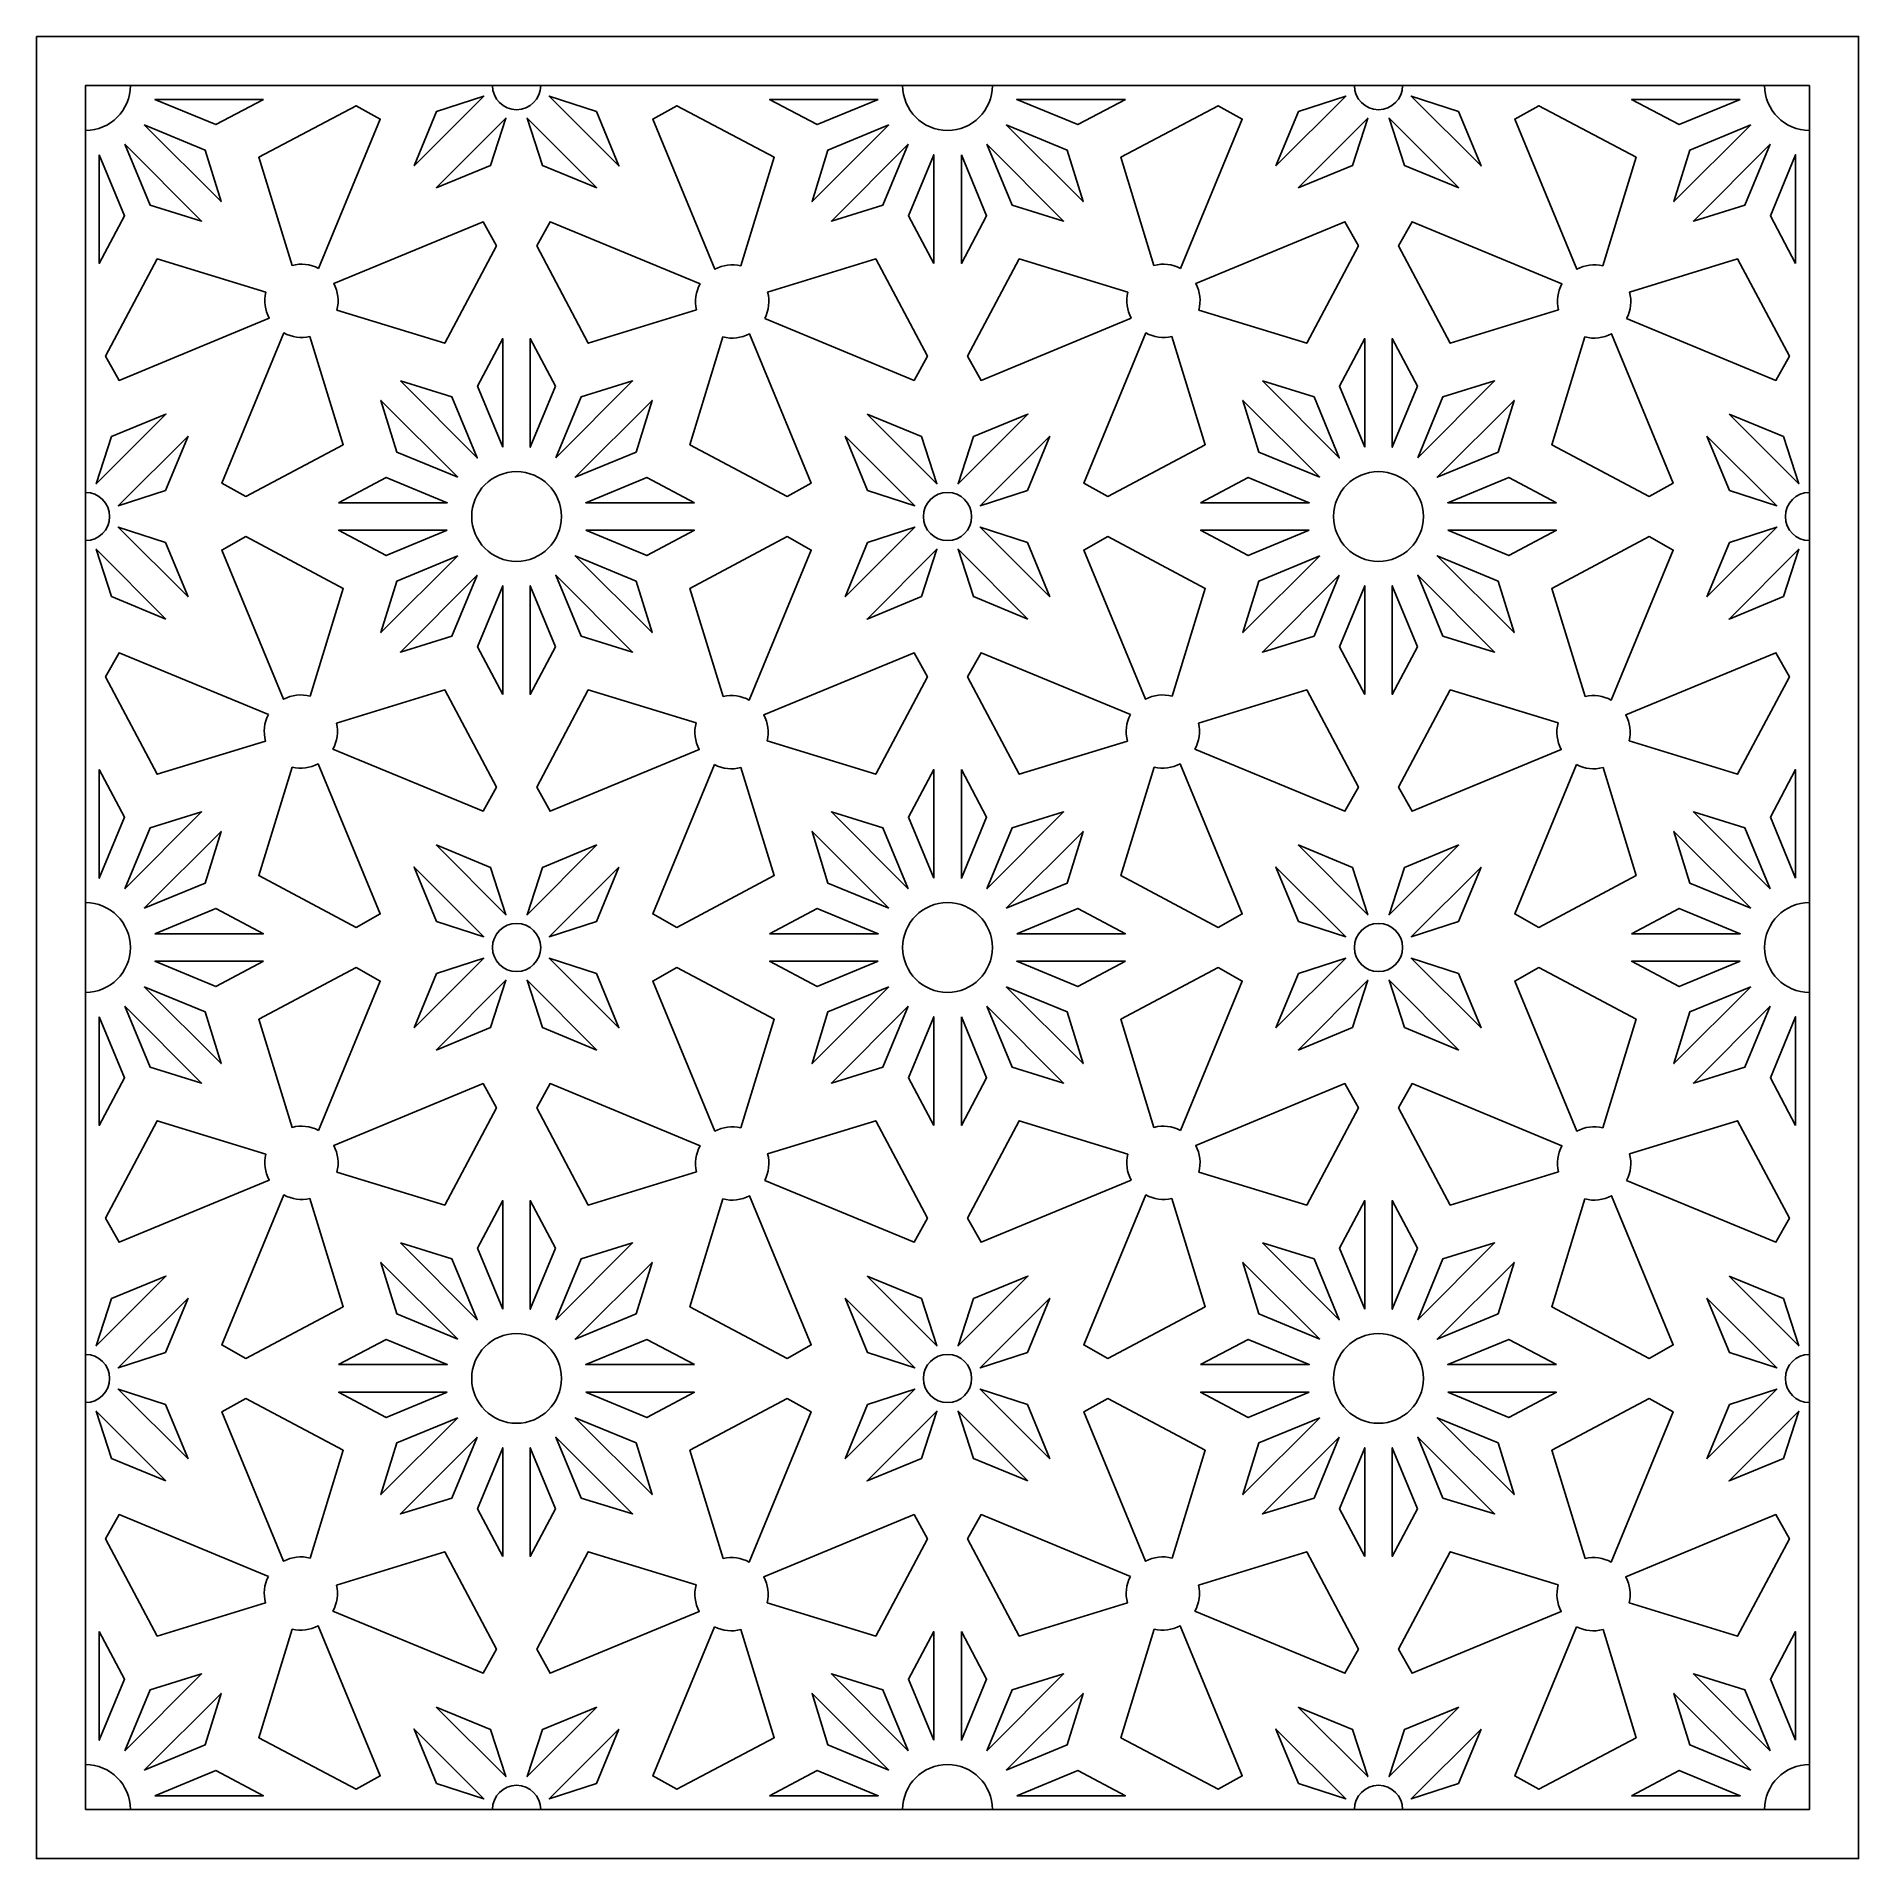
# Model space of a CAD drawing. Header units: millimetres. Extents: x -268 to 1145, y -171 to 1242.
import ezdxf

# ---------------------------------------------------------------- set-up
doc = ezdxf.new("R2010")
doc.units = ezdxf.units.MM
doc.layers.add('Layer 01', color=12, linetype='Continuous', true_color=0xde0000)

msp = doc.modelspace()

# ---------------------------------------------------------------- linework, layer by layer
at = {"layer": 'Layer 01'}
for points in [[(-267.8, 1242.3), (-267.8, -170.7), (1145.2, -170.7), (1145.2, 1242.3)], [(-229.8, -132.6), (1107.1, -132.6), (1107.1, 1204.2), (-229.8, 1204.2)], [(-91.8, 1193.5), (-176, 1193.5), (-128.7, 1173.9)], [(25, 1141.9), (79.1, 1196), (42.5, 1184.1)], [(166.5, 1184.1), (183.9, 1141.9), (129.8, 1196)], [(385, 1193.5), (300.7, 1193.5), (337.6, 1173.9)], [(576.6, 1193.5), (492.4, 1193.5), (539.7, 1173.9)], [(693.4, 1141.9), (747.5, 1196), (710.9, 1184.1)], [(834.9, 1184.1), (852.4, 1141.9), (798.3, 1196)], [(1053.4, 1193.5), (969.1, 1193.5), (1006.1, 1173.9)], [(-184.2, 1173.8), (-124.6, 1114.2), (-136.9, 1154.2)], [(42.1, 1124.8), (96.2, 1178.8), (84.3, 1142.2)], [(166.8, 1124.8), (112.7, 1178.8), (124.6, 1142.2)], [(393.1, 1173.8), (345.8, 1154.2), (333.6, 1114.2)], [(484.2, 1173.8), (543.8, 1114.2), (531.5, 1154.2)], [(710.6, 1124.8), (764.6, 1178.8), (752.7, 1142.2)], [(835.2, 1124.8), (781.1, 1178.8), (793.1, 1142.2)], [(1061.6, 1173.8), (1014.3, 1154.2), (1002, 1114.2)], [(-199.3, 1158.7), (-179.7, 1111.4), (-139.8, 1099.1)], [(408.2, 1158.7), (348.7, 1099.1), (388.6, 1111.4)], [(469.1, 1158.7), (488.7, 1111.4), (528.7, 1099.1)], [(1076.7, 1158.7), (1017.1, 1099.1), (1057.1, 1111.4)], [(-219.1, 1150.5), (-219.1, 1066.3), (-199.5, 1103.2)], [(428, 1066.3), (428, 1150.5), (408.4, 1103.2)], [(449.4, 1150.5), (449.4, 1066.3), (469, 1103.2)], [(1096.4, 1066.3), (1096.4, 1150.5), (1076.8, 1103.2)], [(93.8, 923.7), (93.8, 1008), (74.2, 971)], [(134.7, 971), (115.1, 1008), (115.1, 923.7)], [(762.2, 923.7), (762.2, 1008), (742.6, 971)], [(803.2, 971), (783.6, 1008), (783.6, 923.7)], [(14.4, 975.1), (74, 915.5), (54.4, 962.9)], [(134.9, 915.5), (194.5, 975.1), (154.5, 962.9)], [(682.9, 975.1), (742.5, 915.5), (722.9, 962.9)], [(803.3, 915.5), (862.9, 975.1), (822.9, 962.9)], [(-209.6, 932), (-167.4, 949.5), (-221.5, 895.4)], [(58.9, 900.4), (-0.7, 960), (11.6, 920)], [(197.3, 920), (209.6, 960), (150, 900.4)], [(376.3, 949.5), (430.4, 895.4), (418.5, 932)], [(458.8, 932), (501, 949.5), (446.9, 895.4)], [(727.3, 900.4), (667.8, 960), (680, 920)], [(865.7, 920), (878, 960), (818.4, 900.4)], [(1044.8, 949.5), (1098.8, 895.4), (1086.9, 932)], [(-150.3, 932.3), (-204.4, 878.3), (-167.8, 890.2)], [(359.2, 932.3), (413.3, 878.3), (376.7, 890.2)], [(518.1, 932.3), (464.1, 878.3), (500.7, 890.2)], [(1027.6, 932.3), (1081.7, 878.3), (1045.1, 890.2)], [(-33.5, 880.7), (50.7, 880.7), (3.4, 900.3)], [(242.4, 880.7), (205.5, 900.3), (158.2, 880.7)], [(634.9, 880.7), (719.2, 880.7), (671.9, 900.3)], [(910.9, 880.7), (873.9, 900.3), (826.6, 880.7)], [(-150.3, 807.7), (-204.4, 861.8), (-167.8, 849.8)], [(50.7, 859.3), (-33.5, 859.3), (3.4, 839.7)], [(158.2, 859.3), (205.5, 839.7), (242.4, 859.3)], [(359.2, 807.7), (413.3, 861.8), (376.7, 849.8)], [(518.1, 807.7), (464.1, 861.8), (500.7, 849.8)], [(719.2, 859.3), (634.9, 859.3), (671.9, 839.7)], [(826.6, 859.3), (873.9, 839.7), (910.9, 859.3)], [(1027.6, 807.7), (1081.7, 861.8), (1045.1, 849.8)], [(-167.4, 790.5), (-221.5, 844.6), (-209.6, 808)], [(58.9, 839.6), (11.6, 820), (-0.7, 780)], [(197.3, 820), (150, 839.6), (209.6, 780)], [(418.5, 808), (376.3, 790.5), (430.4, 844.6)], [(501, 790.5), (446.9, 844.6), (458.8, 808)], [(727.3, 839.6), (680, 820), (667.8, 780)], [(865.7, 820), (818.4, 839.6), (878, 780)], [(1086.9, 808), (1044.8, 790.5), (1098.8, 844.6)], [(74, 824.5), (14.4, 764.9), (54.4, 777.2)], [(154.5, 777.2), (194.5, 764.9), (134.9, 824.5)], [(742.5, 824.5), (682.9, 764.9), (722.9, 777.2)], [(822.9, 777.2), (862.9, 764.9), (803.3, 824.5)], [(93.8, 732), (93.8, 816.3), (74.2, 769)], [(134.7, 769), (115.1, 816.3), (115.1, 732)], [(762.2, 732), (762.2, 816.3), (742.6, 769)], [(803.2, 769), (783.6, 816.3), (783.6, 732)], [(-219.1, 673.8), (-219.1, 589.5), (-199.5, 636.8)], [(428, 589.5), (428, 673.8), (408.4, 636.8)], [(449.4, 673.8), (449.4, 589.5), (469, 636.8)], [(1096.4, 589.5), (1096.4, 673.8), (1076.8, 636.8)], [(-199.3, 581.3), (-139.8, 640.9), (-179.7, 628.6)], [(408.2, 581.3), (388.6, 628.6), (348.7, 640.9)], [(469.1, 581.3), (528.7, 640.9), (488.7, 628.6)], [(1076.7, 581.3), (1057.1, 628.6), (1017.1, 640.9)], [(-184.2, 566.2), (-136.9, 585.8), (-124.6, 625.8)], [(393.1, 566.2), (333.6, 625.8), (345.8, 585.8)], [(484.2, 566.2), (531.5, 585.8), (543.8, 625.8)], [(1061.6, 566.2), (1002, 625.8), (1014.3, 585.8)], [(42.1, 615.3), (96.2, 561.2), (84.3, 597.8)], [(166.8, 615.3), (112.7, 561.2), (124.6, 597.8)], [(710.6, 615.3), (764.6, 561.2), (752.7, 597.8)], [(835.2, 615.3), (781.1, 561.2), (793.1, 597.8)], [(42.5, 556), (25, 598.1), (79.1, 544.1)], [(183.9, 598.1), (129.8, 544.1), (166.5, 556)], [(710.9, 556), (693.4, 598.1), (747.5, 544.1)], [(852.4, 598.1), (798.3, 544.1), (834.9, 556)], [(-176, 546.5), (-91.8, 546.5), (-128.7, 566.1)], [(300.7, 546.5), (385, 546.5), (337.6, 566.1)], [(492.4, 546.5), (576.6, 546.5), (539.7, 566.1)], [(969.1, 546.5), (1053.4, 546.5), (1006.1, 566.1)], [(-91.8, 525.1), (-176, 525.1), (-128.7, 505.5)], [(25, 473.5), (79.1, 527.5), (42.5, 515.6)], [(166.5, 515.6), (183.9, 473.5), (129.8, 527.5)], [(385, 525.1), (300.7, 525.1), (337.6, 505.5)], [(576.6, 525.1), (492.4, 525.1), (539.7, 505.5)], [(693.4, 473.5), (747.5, 527.5), (710.9, 515.6)], [(834.9, 515.6), (852.4, 473.5), (798.3, 527.5)], [(1053.4, 525.1), (969.1, 525.1), (1006.1, 505.5)], [(42.1, 456.3), (96.2, 510.4), (84.3, 473.8)], [(166.8, 456.3), (112.7, 510.4), (124.6, 473.8)], [(710.6, 456.3), (764.6, 510.4), (752.7, 473.8)], [(835.2, 456.3), (781.1, 510.4), (793.1, 473.8)], [(-184.2, 505.4), (-124.6, 445.8), (-136.9, 485.8)], [(393.1, 505.4), (345.8, 485.8), (333.6, 445.8)], [(484.2, 505.4), (543.8, 445.8), (531.5, 485.8)], [(1061.6, 505.4), (1014.3, 485.8), (1002, 445.8)], [(-219.1, 482.1), (-219.1, 397.8), (-199.5, 434.8)], [(-199.3, 490.3), (-179.7, 442.9), (-139.8, 430.7)], [(408.2, 490.3), (348.7, 430.7), (388.6, 442.9)], [(428, 397.8), (428, 482.1), (408.4, 434.8)], [(449.4, 482.1), (449.4, 397.8), (469, 434.8)], [(469.1, 490.3), (488.7, 442.9), (528.7, 430.7)], [(1076.7, 490.3), (1017.1, 430.7), (1057.1, 442.9)], [(1096.4, 397.8), (1096.4, 482.1), (1076.8, 434.8)], [(93.8, 255.3), (93.8, 339.5), (74.2, 302.6)], [(134.7, 302.6), (115.1, 339.5), (115.1, 255.3)], [(762.2, 255.3), (762.2, 339.5), (742.6, 302.6)], [(803.2, 302.6), (783.6, 339.5), (783.6, 255.3)], [(14.4, 306.7), (74, 247.1), (54.4, 294.4)], [(134.9, 247.1), (194.5, 306.7), (154.5, 294.4)], [(682.9, 306.7), (742.5, 247.1), (722.9, 294.4)], [(803.3, 247.1), (862.9, 306.7), (822.9, 294.4)], [(58.9, 232), (-0.7, 291.6), (11.6, 251.6)], [(197.3, 251.6), (209.6, 291.6), (150, 232)], [(727.3, 232), (667.8, 291.6), (680, 251.6)], [(865.7, 251.6), (878, 291.6), (818.4, 232)], [(-209.6, 263.6), (-167.4, 281), (-221.5, 227)], [(376.3, 281), (430.4, 227), (418.5, 263.6)], [(458.8, 263.6), (501, 281), (446.9, 227)], [(1044.8, 281), (1098.8, 227), (1086.9, 263.6)], [(-150.3, 263.9), (-204.4, 209.8), (-167.8, 221.7)], [(359.2, 263.9), (413.3, 209.8), (376.7, 221.7)], [(518.1, 263.9), (464.1, 209.8), (500.7, 221.7)], [(1027.6, 263.9), (1081.7, 209.8), (1045.1, 221.7)], [(-33.5, 212.3), (50.7, 212.3), (3.4, 231.9)], [(242.4, 212.3), (205.5, 231.9), (158.2, 212.3)], [(634.9, 212.3), (719.2, 212.3), (671.9, 231.9)], [(910.9, 212.3), (873.9, 231.9), (826.6, 212.3)], [(-150.3, 139.2), (-204.4, 193.3), (-167.8, 181.4)], [(50.7, 190.9), (-33.5, 190.9), (3.4, 171.3)], [(158.2, 190.9), (205.5, 171.3), (242.4, 190.9)], [(359.2, 139.2), (413.3, 193.3), (376.7, 181.4)], [(518.1, 139.2), (464.1, 193.3), (500.7, 181.4)], [(719.2, 190.9), (634.9, 190.9), (671.9, 171.3)], [(826.6, 190.9), (873.9, 171.3), (910.9, 190.9)], [(1027.6, 139.2), (1081.7, 193.3), (1045.1, 181.4)], [(-167.4, 122.1), (-221.5, 176.2), (-209.6, 139.6)], [(58.9, 171.1), (11.6, 151.6), (-0.7, 111.6)], [(197.3, 151.6), (150, 171.1), (209.6, 111.6)], [(418.5, 139.6), (376.3, 122.1), (430.4, 176.2)], [(501, 122.1), (446.9, 176.2), (458.8, 139.6)], [(727.3, 171.1), (680, 151.6), (667.8, 111.6)], [(865.7, 151.6), (818.4, 171.1), (878, 111.6)], [(1086.9, 139.6), (1044.8, 122.1), (1098.8, 176.2)], [(74, 156), (14.4, 96.5), (54.4, 108.7)], [(154.5, 108.7), (194.5, 96.5), (134.9, 156)], [(742.5, 156), (682.9, 96.5), (722.9, 108.7)], [(822.9, 108.7), (862.9, 96.5), (803.3, 156)], [(93.8, 63.6), (93.8, 147.9), (74.2, 100.6)], [(134.7, 100.6), (115.1, 147.9), (115.1, 63.6)], [(762.2, 63.6), (762.2, 147.9), (742.6, 100.6)], [(803.2, 100.6), (783.6, 147.9), (783.6, 63.6)], [(-219.1, 5.3), (-219.1, -78.9), (-199.5, -31.6)], [(428, -78.9), (428, 5.3), (408.4, -31.6)], [(449.4, 5.3), (449.4, -78.9), (469, -31.6)], [(1096.4, -78.9), (1096.4, 5.3), (1076.8, -31.6)], [(-199.3, -87.1), (-139.8, -27.5), (-179.7, -39.8)], [(408.2, -87.1), (388.6, -39.8), (348.7, -27.5)], [(469.1, -87.1), (528.7, -27.5), (488.7, -39.8)], [(1076.7, -87.1), (1057.1, -39.8), (1017.1, -27.5)], [(-184.2, -102.2), (-136.9, -82.6), (-124.6, -42.6)], [(42.1, -53.2), (96.2, -107.2), (84.3, -70.6)], [(166.8, -53.2), (112.7, -107.2), (124.6, -70.6)], [(393.1, -102.2), (333.6, -42.6), (345.8, -82.6)], [(484.2, -102.2), (531.5, -82.6), (543.8, -42.6)], [(710.6, -53.2), (764.6, -107.2), (752.7, -70.6)], [(835.2, -53.2), (781.1, -107.2), (793.1, -70.6)], [(1061.6, -102.2), (1002, -42.6), (1014.3, -82.6)], [(42.5, -112.5), (25, -70.3), (79.1, -124.4)], [(183.9, -70.3), (129.8, -124.4), (166.5, -112.5)], [(710.9, -112.5), (693.4, -70.3), (747.5, -124.4)], [(852.4, -70.3), (798.3, -124.4), (834.9, -112.5)], [(-176, -122), (-91.8, -122), (-128.7, -102.4)], [(300.7, -122), (385, -122), (337.6, -102.4)], [(492.4, -122), (576.6, -122), (539.7, -102.4)], [(969.1, -122), (1053.4, -122), (1006.1, -102.4)]]:
    msp.add_lwpolyline(points, close=True, dxfattribs=at)
for points in [[(-49.1, 1062.4, 0.187987), (-69.6, 1064.7), (-95.4, 1148.6), (-19.8, 1188.6), (-1.2, 1178.2)], [(278.4, 1064.4, 0.184682), (258.3, 1061.8), (210.1, 1178.2), (228.7, 1188.6), (304.3, 1148.6)], [(619.3, 1062.4, 0.187987), (598.8, 1064.7), (573.1, 1148.6), (648.6, 1188.6), (667.3, 1178.2)], [(946.9, 1064.4, 0.184682), (926.7, 1061.8), (878.5, 1178.2), (897.2, 1188.6), (972.7, 1148.6)], [(-34.8, 1030.1, 0.189245), (-37.3, 1050.7), (78.5, 1098.6), (88.9, 1080), (48.8, 1004.4)], [(244.1, 1030.2), (160.1, 1004.4), (120.1, 1080), (130.5, 1098.6), (246.8, 1050.4, 0.185939)], [(633.6, 1030.1, 0.189245), (631.2, 1050.7), (746.9, 1098.6), (757.3, 1080), (717.2, 1004.4)], [(912.5, 1030.2), (828.6, 1004.4), (788.5, 1080), (798.9, 1098.6), (915.2, 1050.4, 0.185939)], [(-89.9, 1044, 0.184682), (-87.3, 1023.9), (-203.8, 975.6), (-214.2, 994.3), (-174.1, 1069.8)], [(296.9, 1023.6, 0.187987), (299.2, 1044.1), (383, 1069.8), (423.1, 994.3), (412.7, 975.6)], [(578.5, 1044, 0.184682), (581.1, 1023.9), (464.7, 975.6), (454.3, 994.3), (494.3, 1069.8)], [(965.3, 1023.6, 0.187987), (967.6, 1044.1), (1051.4, 1069.8), (1091.5, 994.3), (1081.1, 975.6)], [(-55.7, 1009.6), (-29.9, 925.7), (-105.5, 885.6), (-124.1, 896), (-75.9, 1012.4, 0.185939)], [(264.5, 1009.3, 0.189245), (285.1, 1011.7), (333, 896), (314.4, 885.6), (238.9, 925.7)], [(612.7, 1009.6), (638.5, 925.7), (562.9, 885.6), (544.3, 896), (592.5, 1012.4, 0.185939)], [(932.9, 1009.3, 0.189245), (953.6, 1011.7), (1001.5, 896), (982.8, 885.6), (907.3, 925.7)], [(-55.6, 730.7, 0.189245), (-76.2, 728.3), (-124.1, 844), (-105.5, 854.4), (-29.9, 814.3)], [(264.6, 730.4), (238.9, 814.3), (314.4, 854.4), (333, 844), (284.9, 727.7, 0.185939)], [(612.8, 730.7, 0.189245), (592.2, 728.3), (544.3, 844), (562.9, 854.4), (638.5, 814.3)], [(933.1, 730.4), (907.3, 814.3), (982.8, 854.4), (1001.5, 844), (953.3, 727.7, 0.185939)], [(-88, 716.4, 0.187987), (-90.2, 695.9), (-174.1, 670.2), (-214.2, 745.7), (-203.8, 764.4)], [(298.8, 696, 0.184682), (296.2, 716.2), (412.7, 764.4), (423.1, 745.7), (383, 670.2)], [(580.5, 716.4, 0.187987), (578.2, 695.9), (494.3, 670.2), (454.3, 745.7), (464.7, 764.4)], [(967.2, 696, 0.184682), (964.7, 716.2), (1081.1, 764.4), (1091.5, 745.7), (1051.4, 670.2)], [(-35.2, 709.8), (48.8, 735.6), (88.9, 660.1), (78.5, 641.4), (-37.9, 689.6, 0.185939)], [(243.7, 710, 0.189245), (246.2, 689.3), (130.5, 641.4), (120.1, 660.1), (160.1, 735.6)], [(633.3, 709.8), (717.2, 735.6), (757.3, 660.1), (746.9, 641.4), (630.5, 689.6, 0.185939)], [(912.2, 710, 0.189245), (914.6, 689.3), (798.9, 641.4), (788.5, 660.1), (828.6, 735.6)], [(-69.5, 675.7, 0.184682), (-49.4, 678.2), (-1.2, 561.8), (-19.8, 551.4), (-95.4, 591.5)], [(258, 677.6, 0.187987), (278.5, 675.3), (304.3, 591.5), (228.7, 551.4), (210.1, 561.8)], [(598.9, 675.7, 0.184682), (619, 678.2), (667.3, 561.8), (648.6, 551.4), (573.1, 591.5)], [(926.5, 677.6, 0.187987), (947, 675.3), (972.7, 591.5), (897.2, 551.4), (878.5, 561.8)], [(-49.1, 394, 0.187987), (-69.6, 396.3), (-95.4, 480.1), (-19.8, 520.2), (-1.2, 509.8)], [(278.4, 395.9, 0.184682), (258.3, 393.4), (210.1, 509.8), (228.7, 520.2), (304.3, 480.1)], [(619.3, 394, 0.187987), (598.8, 396.3), (573.1, 480.1), (648.6, 520.2), (667.3, 509.8)], [(946.9, 395.9, 0.184682), (926.7, 393.4), (878.5, 509.8), (897.2, 520.2), (972.7, 480.1)], [(-34.8, 361.6, 0.189245), (-37.3, 382.2), (78.5, 430.2), (88.9, 411.5), (48.8, 336)], [(244.1, 361.7), (160.1, 336), (120.1, 411.5), (130.5, 430.2), (246.8, 382, 0.185939)], [(633.6, 361.6, 0.189245), (631.2, 382.2), (746.9, 430.2), (757.3, 411.5), (717.2, 336)], [(912.5, 361.7), (828.6, 336), (788.5, 411.5), (798.9, 430.2), (915.2, 382, 0.185939)], [(-89.9, 375.6, 0.184682), (-87.3, 355.4), (-203.8, 307.2), (-214.2, 325.8), (-174.1, 401.4)], [(296.9, 355.2, 0.187987), (299.2, 375.7), (383, 401.4), (423.1, 325.8), (412.7, 307.2)], [(578.5, 375.6, 0.184682), (581.1, 355.4), (464.7, 307.2), (454.3, 325.8), (494.3, 401.4)], [(965.3, 355.2, 0.187987), (967.6, 375.7), (1051.4, 401.4), (1091.5, 325.8), (1081.1, 307.2)], [(-55.7, 341.2), (-29.9, 257.2), (-105.5, 217.2), (-124.1, 227.6), (-75.9, 343.9, 0.185939)], [(264.5, 340.8, 0.189245), (285.1, 343.3), (333, 227.6), (314.4, 217.2), (238.9, 257.2)], [(612.7, 341.2), (638.5, 257.2), (562.9, 217.2), (544.3, 227.6), (592.5, 343.9, 0.185939)], [(932.9, 340.8, 0.189245), (953.6, 343.3), (1001.5, 227.6), (982.8, 217.2), (907.3, 257.2)], [(-55.6, 62.3, 0.189245), (-76.2, 59.9), (-124.1, 175.6), (-105.5, 186), (-29.9, 145.9)], [(264.6, 61.9), (238.9, 145.9), (314.4, 186), (333, 175.6), (284.9, 59.2, 0.185939)], [(612.8, 62.3, 0.189245), (592.2, 59.9), (544.3, 175.6), (562.9, 186), (638.5, 145.9)], [(933.1, 61.9), (907.3, 145.9), (982.8, 186), (1001.5, 175.6), (953.3, 59.2, 0.185939)], [(-88, 48, 0.187987), (-90.2, 27.5), (-174.1, 1.8), (-214.2, 77.3), (-203.8, 96)], [(298.8, 27.6, 0.184682), (296.2, 47.7), (412.7, 96), (423.1, 77.3), (383, 1.8)], [(580.5, 48, 0.187987), (578.2, 27.5), (494.3, 1.8), (454.3, 77.3), (464.7, 96)], [(967.2, 27.6, 0.184682), (964.7, 47.7), (1081.1, 96), (1091.5, 77.3), (1051.4, 1.8)], [(-35.2, 41.4), (48.8, 67.2), (88.9, -8.4), (78.5, -27), (-37.9, 21.2, 0.185939)], [(243.7, 41.5, 0.189245), (246.2, 20.9), (130.5, -27), (120.1, -8.4), (160.1, 67.2)], [(633.3, 41.4), (717.2, 67.2), (757.3, -8.4), (746.9, -27), (630.5, 21.2, 0.185939)], [(912.2, 41.5, 0.189245), (914.6, 20.9), (798.9, -27), (788.5, -8.4), (828.6, 67.2)], [(-69.5, 7.2, 0.184682), (-49.4, 9.8), (-1.2, -106.6), (-19.8, -117), (-95.4, -77)], [(258, 9.1, 0.187987), (278.5, 6.9), (304.3, -77), (228.7, -117), (210.1, -106.6)], [(598.9, 7.2, 0.184682), (619, 9.8), (667.3, -106.6), (648.6, -117), (573.1, -77)], [(926.5, 9.1, 0.187987), (947, 6.9), (972.7, -77), (897.2, -117), (878.5, -106.6)]]:
    msp.add_lwpolyline(points, format="xyb", close=True, dxfattribs=at)
for centre in [(104.5, 870), (772.9, 870), (104.5, 201.6), (772.9, 201.6)]:
    msp.add_circle(centre, 34.8, dxfattribs=at)
for centre, radius, start, end in [((-229.8, 1204.2), 34.8, 270, 360), ((104.5, 1204.2), 18.7, 180, 360), ((438.7, 1204.2), 34.8, 180, 270), ((438.7, 1204.2), 34.8, 270, 360), ((772.9, 1204.2), 18.7, 180, 360), ((1107.1, 1204.2), 34.8, 180, 270), ((-229.8, 870), 18.7, 270, 90), ((438.7, 870), 18.7, 90, 270), ((438.7, 870), 18.7, 270, 90), ((1107.1, 870), 18.7, 90, 270), ((-229.8, 535.8), 34.8, 0, 90), ((438.7, 535.8), 34.8, 90, 180), ((438.7, 535.8), 34.8, 0, 90), ((1107.1, 535.8), 34.8, 90, 180), ((104.5, 535.8), 18.7, 0, 180), ((772.9, 535.8), 18.7, 0, 180), ((-229.8, 535.8), 34.8, 270, 0), ((104.5, 535.8), 18.7, 180, 0), ((438.7, 535.8), 34.8, 180, 270), ((438.7, 535.8), 34.8, 270, 0), ((772.9, 535.8), 18.7, 180, 0), ((1107.1, 535.8), 34.8, 180, 270), ((-229.8, 201.6), 18.7, 270, 90), ((438.7, 201.6), 18.7, 90, 270), ((438.7, 201.6), 18.7, 270, 90), ((1107.1, 201.6), 18.7, 90, 270), ((-229.8, -132.6), 34.8, 0, 90), ((438.7, -132.6), 34.8, 90, 180), ((438.7, -132.6), 34.8, 0, 90), ((1107.1, -132.6), 34.8, 90, 180), ((104.5, -132.6), 18.7, 0, 180), ((772.9, -132.6), 18.7, 0, 180)]:
    msp.add_arc(centre, radius, start, end, dxfattribs=at)

doc.saveas('drawing.dxf')
